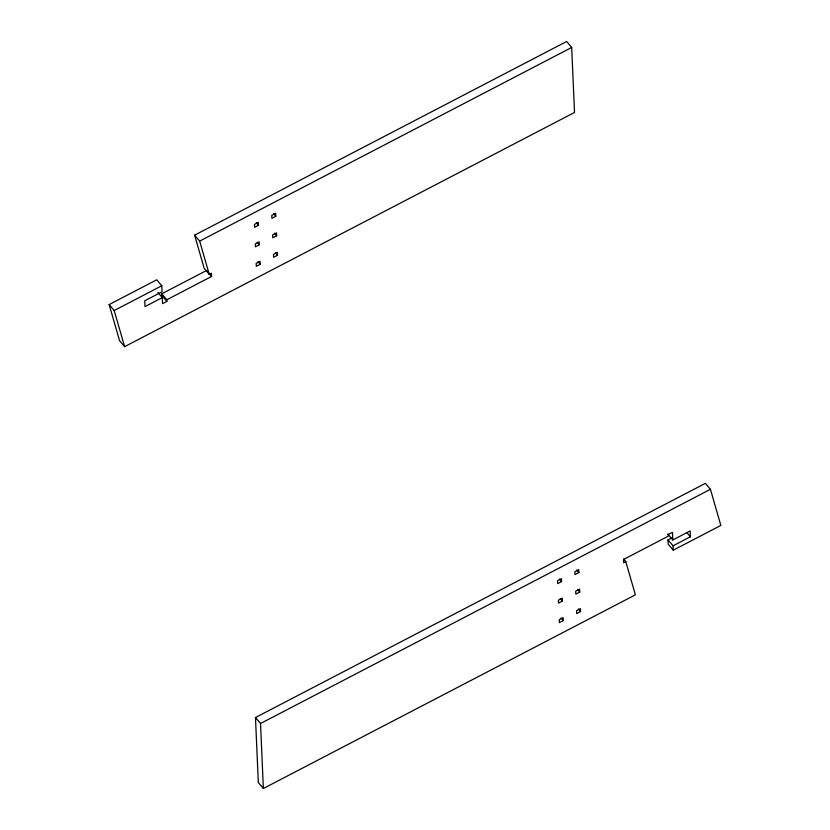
<?xml version="1.0" encoding="UTF-8"?>
<svg xmlns="http://www.w3.org/2000/svg" width="830" height="830" viewBox="0 0 830 830"><rect width="100%" height="100%" fill="white"/><g stroke="black" fill="none" stroke-linecap="round" stroke-linejoin="round"><path stroke-width="1.25" d="M162.306 297.617L162.566 303.635L166.892 301.383L166.82 299.755L211.567 276.463L211.422 273.215L209.253 274.346L204.211 268.381L194.614 235.16L566.641 41.5L571.683 47.466L574.526 112.455L124.625 346.65L119.572 340.694L109.145 304.579L156.746 279.803L161.788 285.759L162.047 291.776L144.742 300.782L145.001 306.633L162.306 297.617L157.98 292.513M194.614 235.16L199.667 241.115L571.683 47.466M258.493 225.283L254.592 227.316L254.468 224.391L258.358 222.357L258.493 225.283L256.325 222.731M275.799 216.277L271.908 218.3L271.773 215.375L275.674 213.352L275.799 216.277L273.63 213.725M109.145 304.579L114.198 310.534L161.788 285.759M166.892 301.383L161.85 295.418L161.777 293.799L206.514 270.507L211.567 276.463M259.344 244.788L255.443 246.811L255.318 243.885L259.219 241.862L259.344 244.788L257.175 242.225M276.649 235.772L272.759 237.805L272.624 234.88L276.525 232.846L276.649 235.772L274.491 233.22M260.195 264.282L256.304 266.306L256.169 263.38L260.07 261.357L260.195 264.282L258.026 261.73M277.5 255.267L273.61 257.3L273.475 254.374L277.376 252.351L277.5 255.267L275.342 252.714M623.631 559.057L625.789 561.62L635.386 594.84L263.359 788.5L258.317 782.534L255.474 717.545L705.376 483.351L710.428 489.306L720.855 525.421L673.255 550.197L668.212 544.241L668.015 539.853L672.352 537.601M263.359 788.5L260.527 723.511L710.428 489.306M561.568 581.591L557.677 583.615L557.542 580.689L561.443 578.666L561.568 581.591L559.41 579.029M578.873 572.576L574.983 574.609L574.848 571.683L578.749 569.65L578.873 572.576L576.715 570.023M625.789 561.62L623.621 562.74L623.486 559.493L668.223 536.201L668.15 534.582L672.476 532.331L672.808 539.967L690.114 530.951L690.373 536.803L673.068 545.818L673.255 550.197M562.418 601.086L558.528 603.109L558.393 600.183L562.294 598.16L562.418 601.086L560.26 598.534M579.724 592.081L575.833 594.104L575.709 591.178L579.599 589.155L579.724 592.081L577.566 589.518M563.269 620.581L559.379 622.614L559.244 619.688L563.145 617.655L563.269 620.581L561.111 618.028M580.575 611.575L576.684 613.598L576.56 610.673L580.45 608.649L580.575 611.575L578.417 609.023M686.773 532.549L690.373 536.803M667.766 534.001L672.808 539.967M668.015 539.853L673.068 545.818M161.777 293.799L166.82 299.755M255.474 717.545L260.527 723.511M199.667 241.115L209.253 274.346M114.198 310.534L124.625 346.65"/></g></svg>
